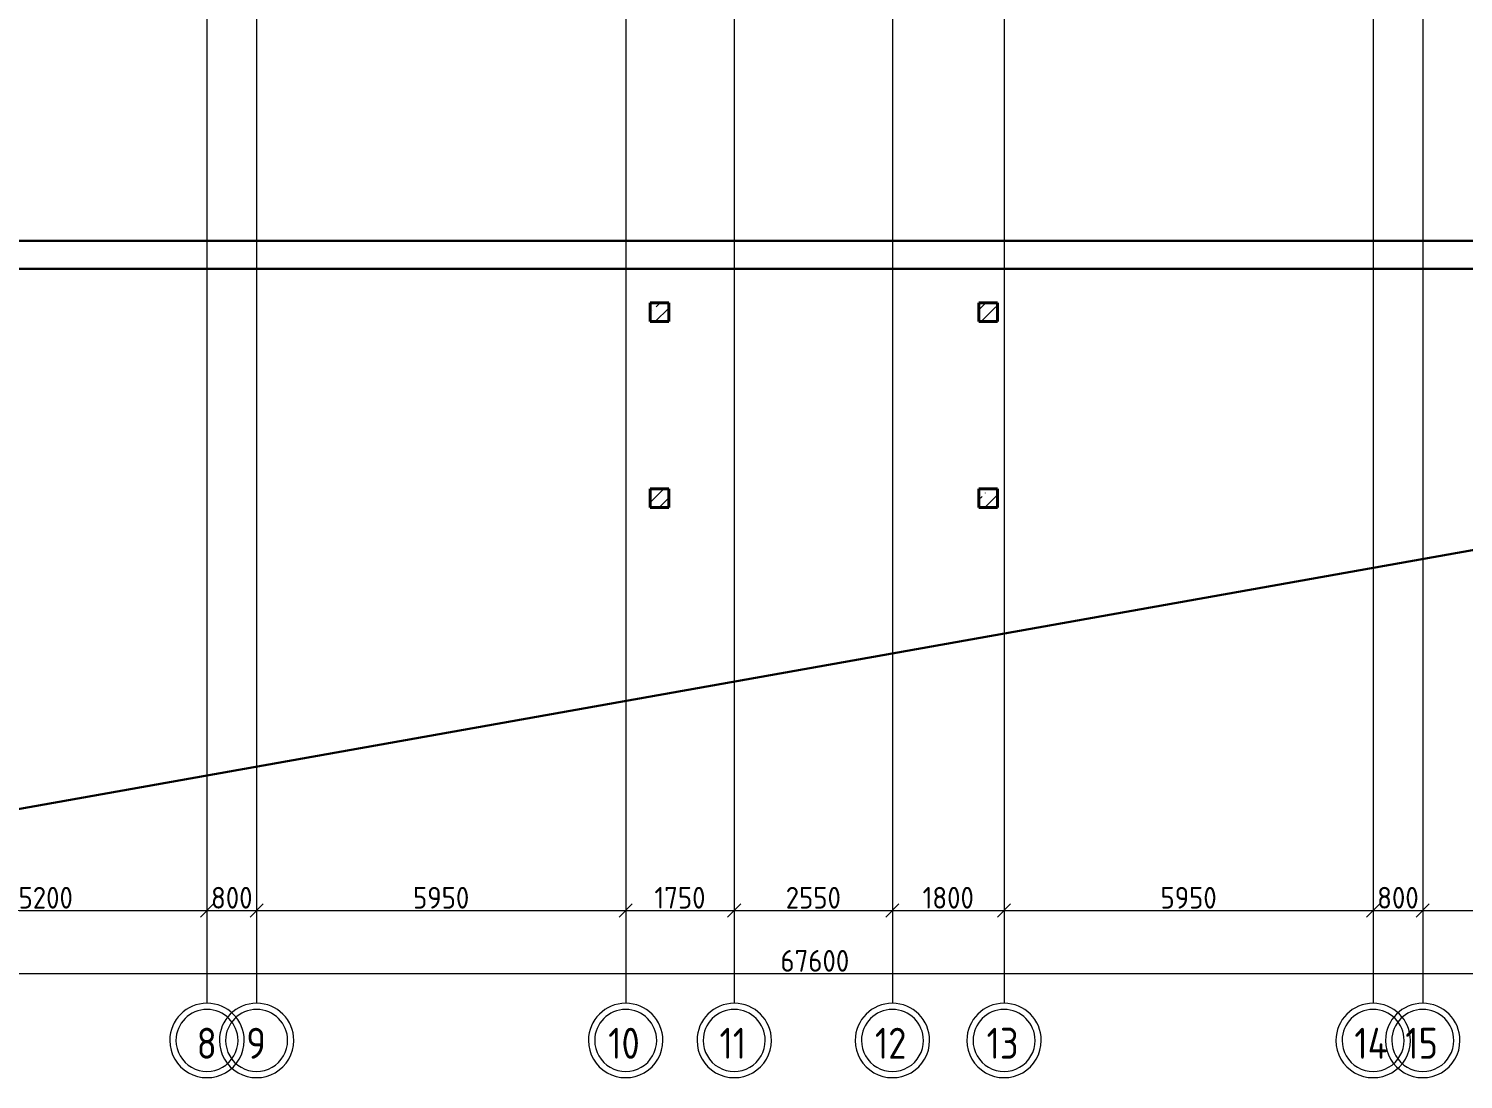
# Model space of a CAD drawing. Header units: millimetres. Extents: x -695119 to 412940, y -249585 to 622758.
# Drawn here: x -320813 to -297685, y 497903 to 514850 of the extents above; entities that cross this region are included whole.
import ezdxf

# ---------------------------------------------------------------- set-up
doc = ezdxf.new("R2010")
doc.units = ezdxf.units.MM
doc.linetypes.add('ADSK_Линия сетки', pattern=[25, 20, -2.5, 0, -2.5])
for name, color, linetype, lineweight in [('_Схема', 5, 'Continuous', 30), ('Несущие колонны', 252, 'Continuous', 18), ('Оси', 252, 'Continuous', 9), ('Размеры', 7, 'Continuous', 9), ('Стены разрез', 7, 'Continuous', 30)]:
    doc.layers.add(name, color=color, linetype=linetype, lineweight=lineweight)
doc.styles.add('GOST Common', font='', dxfattribs={"width": 0.9, "height": 500})
doc.styles.add('ISOCPEUR', font='isocpeur.ttf', dxfattribs={"width": 0.9, "height": 350})
doc.styles.get('GOST Common').set_extended_font_data('GOST type B')
doc.dimstyles.new('ADSK_Основной_3_5_мм', dxfattribs={"dimscale": 304.8, "dimtxt": 348.593412, "dimasz": 0.695866, "dimexe": 0.492126, "dimexo": 0.492126, "dimgap": 0.098425, "dimtad": 1, "dimdec": 0, "dimdsep": 46, "dimtxsty": 'ISOCPEUR', "dimblk1": 'OBLIQUE', "dimblk2": 'OBLIQUE', "dimsah": 1, "dimcen": 0.09, "dimdle": 0.492126, "dimazin": 0, "dimtfac": 1, "dimtdec": 4, "dimtix": 1, "dimtmove": 0, "dimatfit": 3, "dimfxl": 1, "dimtvp": 1, "dimtolj": 1, "dimtzin": 0, "dimlwd": 18, "dimlwe": 18, "dimarcsym": 2})

# ---------------------------------------------------------------- blocks, each defined once
blk = doc.blocks.new('ADSK_КолоннаЖБ_Прямоугольная1 - 300x300 мм-2073501-План подвала смеж')
at = {"layer": 'Несущие колонны', "lineweight": 9}
h = blk.add_hatch(dxfattribs=at)
h.set_pattern_fill('FP_3', color=256, style=0, pattern_type=2)
h.set_pattern_definition([(45, (-3259.02, 21389.73), (-224.5064, 224.5064), []), (45, (-3034.52, 21389.73), (-224.5064, 224.5064), [396.875, -79.375, 3.353, -76.022])])
h.paths.add_polyline_path([(150, -150), (150, 150), (-150, 150), (-150, -150)])
at = {"layer": 'Несущие колонны', "lineweight": 40}
for p, q in [((-150, -150), (-150, 150)), ((-150, 150), (150, 150)), ((150, 150), (-150, 150)), ((-150, 150), (-150, -150)), ((150, 150), (150, -150)), ((150, -150), (150, 150)), ((150, -150), (-150, -150)), ((-150, -150), (150, -150))]:
    blk.add_line(p, q, dxfattribs=at)
blk = doc.blocks.new('ADSK_КолоннаЖБ_Прямоугольная1 - 300x300 мм-2073503-План подвала смеж')
at = {"layer": 'Несущие колонны', "lineweight": 9}
h = blk.add_hatch(dxfattribs=at)
h.set_pattern_fill('FP_12', color=256, style=0, pattern_type=2)
h.set_pattern_definition([(225, (-2040.98, -21389.73), (224.5064, -224.5064), []), (225, (-2265.48, -21389.73), (224.5064, -224.5064), [396.875, -79.375, 3.353, -76.022])])
h.paths.add_polyline_path([(-150, 150), (-150, -150), (150, -150), (150, 150)])
at = {"layer": 'Несущие колонны', "lineweight": 40}
for p, q in [((150, 150), (-150, 150)), ((-150, 150), (-150, -150)), ((-150, 150), (150, 150)), ((-150, -150), (-150, 150)), ((150, -150), (150, 150)), ((150, 150), (150, -150)), ((-150, -150), (150, -150)), ((150, -150), (-150, -150))]:
    blk.add_line(p, q, dxfattribs=at)
blk = doc.blocks.new('ADSK_КолоннаЖБ_Прямоугольная1 - 300x300 мм-V1-План подвала смеж')
at = {"layer": 'Несущие колонны', "lineweight": 9}
h = blk.add_hatch(dxfattribs=at)
h.set_pattern_fill('FP_13', color=256, style=0, pattern_type=2)
h.set_pattern_definition([(45, (-3259.02, 24389.73), (-224.5064, 224.5064), []), (45, (-3034.52, 24389.73), (-224.5064, 224.5064), [396.875, -79.375, 3.353, -76.022])])
h.paths.add_polyline_path([(150, -150), (150, 150), (-150, 150), (-150, -150)])
at = {"layer": 'Несущие колонны', "lineweight": 40}
for p, q in [((-150, -150), (-150, 150)), ((-150, 150), (150, 150)), ((150, 150), (-150, 150)), ((-150, 150), (-150, -150)), ((150, 150), (150, -150)), ((150, -150), (150, 150)), ((150, -150), (-150, -150)), ((-150, -150), (150, -150))]:
    blk.add_line(p, q, dxfattribs=at)
blk = doc.blocks.new('ADSK_КолоннаЖБ_Прямоугольная1 - 300x300 мм-V2-План подвала смеж')
at = {"layer": 'Несущие колонны', "lineweight": 9}
h = blk.add_hatch(dxfattribs=at)
h.set_pattern_fill('FP_14', color=256, style=0, pattern_type=2)
h.set_pattern_definition([(225, (-2040.98, -24389.73), (224.5064, -224.5064), []), (225, (-2265.48, -24389.73), (224.5064, -224.5064), [396.875, -79.375, 3.353, -76.022])])
h.paths.add_polyline_path([(-150, 150), (-150, -150), (150, -150), (150, 150)])
at = {"layer": 'Несущие колонны', "lineweight": 40}
for p, q in [((150, 150), (-150, 150)), ((-150, 150), (-150, -150)), ((-150, 150), (150, 150)), ((-150, -150), (-150, 150)), ((150, -150), (150, 150)), ((150, 150), (150, -150)), ((-150, -150), (150, -150)), ((150, -150), (-150, -150))]:
    blk.add_line(p, q, dxfattribs=at)
blk = doc.blocks.new('Ось сетки - Круг_Ø12 мм 2-461932-План подвала смеж')
at = {"layer": 'Оси', "lineweight": 20}
for radius, start, end in [(6, 360, 180), (5, 360, 180), (6, 180, 360), (5, 180, 360)]:
    blk.add_arc((0, 0), radius, start, end, dxfattribs=at)
blk = doc.blocks.new('_Oblique')
at = {"color": 0, "linetype": 'ByBlock', "lineweight": -2}
blk.add_line((-0.5, -0.5), (0.5, 0.5), dxfattribs=at)
blk = doc.blocks.new('*D622')
at = {"layer": 'Defpoints', "color": 0, "transparency": 16777216}
for p in [(-341939, 499709), (-274339, 499709), (-274339, 499609)]:
    blk.add_point(p, dxfattribs=at)
at = {"layer": 'Размеры', "color": 0, "lineweight": 18, "transparency": 16777216}
for p, q in [((-342089, 499609), (-274189, 499609)), ((-341939, 499559), (-341939, 499459)), ((-274339, 499559), (-274339, 499459))]:
    blk.add_line(p, q, dxfattribs=at)
at = {"layer": 'Размеры', "color": 0, "lineweight": 18, "transparency": 16777216, "xscale": 212.1, "yscale": 212.1, "zscale": 212.1, "rotation": 180}
blk.add_blockref('_Oblique', (-341939, 499609), dxfattribs=at)
at = {"layer": 'Размеры', "color": 0, "lineweight": 18, "transparency": 16777216, "xscale": 212.1, "yscale": 212.1, "zscale": 212.1}
blk.add_blockref('_Oblique', (-274339, 499609), dxfattribs=at)
at = {"layer": 'Размеры', "color": 0, "lineweight": 20, "transparency": 16777216, "insert": (-308139, 499814), "char_height": 350, "width": 1324.48, "attachment_point": 5, "style": 'ISOCPEUR'}
blk.add_mtext('\\A1;67600', dxfattribs=at)
blk = doc.blocks.new('*D627')
at = {"layer": 'Defpoints', "color": 0, "transparency": 16777216}
for p in [(-323139, 500727), (-317939, 500727), (-317939, 500627)]:
    blk.add_point(p, dxfattribs=at)
at = {"layer": 'Размеры', "color": 0, "lineweight": 18, "transparency": 16777216}
for p, q in [((-323289, 500627), (-317789, 500627)), ((-323139, 500577), (-323139, 500477)), ((-317939, 500577), (-317939, 500477))]:
    blk.add_line(p, q, dxfattribs=at)
at = {"layer": 'Размеры', "color": 0, "lineweight": 18, "transparency": 16777216, "xscale": 212.1, "yscale": 212.1, "zscale": 212.1, "rotation": 180}
blk.add_blockref('_Oblique', (-323139, 500627), dxfattribs=at)
at = {"layer": 'Размеры', "color": 0, "lineweight": 18, "transparency": 16777216, "xscale": 212.1, "yscale": 212.1, "zscale": 212.1}
blk.add_blockref('_Oblique', (-317939, 500627), dxfattribs=at)
at = {"layer": 'Размеры', "color": 0, "lineweight": 20, "transparency": 16777216, "insert": (-320539, 500832), "char_height": 350, "width": 1059.58, "attachment_point": 5, "style": 'ISOCPEUR'}
blk.add_mtext('\\A1;5200', dxfattribs=at)
blk = doc.blocks.new('*D628')
at = {"layer": 'Defpoints', "color": 0, "transparency": 16777216}
for p in [(-317939, 500727), (-317139, 500727), (-317139, 500627)]:
    blk.add_point(p, dxfattribs=at)
at = {"layer": 'Размеры', "color": 0, "lineweight": 18, "transparency": 16777216}
for p, q in [((-318089, 500627), (-316989, 500627)), ((-317939, 500577), (-317939, 500477)), ((-317139, 500577), (-317139, 500477))]:
    blk.add_line(p, q, dxfattribs=at)
at = {"layer": 'Размеры', "color": 0, "lineweight": 18, "transparency": 16777216, "xscale": 212.1, "yscale": 212.1, "zscale": 212.1, "rotation": 180}
blk.add_blockref('_Oblique', (-317939, 500627), dxfattribs=at)
at = {"layer": 'Размеры', "color": 0, "lineweight": 18, "transparency": 16777216, "xscale": 212.1, "yscale": 212.1, "zscale": 212.1}
blk.add_blockref('_Oblique', (-317139, 500627), dxfattribs=at)
at = {"layer": 'Размеры', "color": 0, "lineweight": 20, "transparency": 16777216, "insert": (-317539, 500832), "char_height": 350, "width": 794.69, "attachment_point": 5, "style": 'ISOCPEUR'}
blk.add_mtext('\\A1;800', dxfattribs=at)
blk = doc.blocks.new('*D629')
at = {"layer": 'Defpoints', "color": 0, "transparency": 16777216}
for p in [(-317139, 500727), (-311189, 500727), (-311189, 500627)]:
    blk.add_point(p, dxfattribs=at)
at = {"layer": 'Размеры', "color": 0, "lineweight": 18, "transparency": 16777216}
for p, q in [((-317289, 500627), (-311039, 500627)), ((-317139, 500577), (-317139, 500477)), ((-311189, 500577), (-311189, 500477))]:
    blk.add_line(p, q, dxfattribs=at)
at = {"layer": 'Размеры', "color": 0, "lineweight": 18, "transparency": 16777216, "xscale": 212.1, "yscale": 212.1, "zscale": 212.1, "rotation": 180}
blk.add_blockref('_Oblique', (-317139, 500627), dxfattribs=at)
at = {"layer": 'Размеры', "color": 0, "lineweight": 18, "transparency": 16777216, "xscale": 212.1, "yscale": 212.1, "zscale": 212.1}
blk.add_blockref('_Oblique', (-311189, 500627), dxfattribs=at)
at = {"layer": 'Размеры', "color": 0, "lineweight": 20, "transparency": 16777216, "insert": (-314164, 500832), "char_height": 350, "width": 1059.58, "attachment_point": 5, "style": 'ISOCPEUR'}
blk.add_mtext('\\A1;5950', dxfattribs=at)
blk = doc.blocks.new('*D630')
at = {"layer": 'Defpoints', "color": 0, "transparency": 16777216}
for p in [(-311189, 500727), (-309439, 500727), (-309439, 500627)]:
    blk.add_point(p, dxfattribs=at)
at = {"layer": 'Размеры', "color": 0, "lineweight": 18, "transparency": 16777216}
for p, q in [((-311339, 500627), (-309289, 500627)), ((-311189, 500577), (-311189, 500477)), ((-309439, 500577), (-309439, 500477))]:
    blk.add_line(p, q, dxfattribs=at)
at = {"layer": 'Размеры', "color": 0, "lineweight": 18, "transparency": 16777216, "xscale": 212.1, "yscale": 212.1, "zscale": 212.1, "rotation": 180}
blk.add_blockref('_Oblique', (-311189, 500627), dxfattribs=at)
at = {"layer": 'Размеры', "color": 0, "lineweight": 18, "transparency": 16777216, "xscale": 212.1, "yscale": 212.1, "zscale": 212.1}
blk.add_blockref('_Oblique', (-309439, 500627), dxfattribs=at)
at = {"layer": 'Размеры', "color": 0, "lineweight": 20, "transparency": 16777216, "insert": (-310314, 500832), "char_height": 350, "width": 980.83, "attachment_point": 5, "style": 'ISOCPEUR'}
blk.add_mtext('\\A1;1750', dxfattribs=at)
blk = doc.blocks.new('*D631')
at = {"layer": 'Defpoints', "color": 0, "transparency": 16777216}
for p in [(-309439, 500727), (-306889, 500727), (-306889, 500627)]:
    blk.add_point(p, dxfattribs=at)
at = {"layer": 'Размеры', "color": 0, "lineweight": 18, "transparency": 16777216}
for p, q in [((-309589, 500627), (-306739, 500627)), ((-309439, 500577), (-309439, 500477)), ((-306889, 500577), (-306889, 500477))]:
    blk.add_line(p, q, dxfattribs=at)
at = {"layer": 'Размеры', "color": 0, "lineweight": 18, "transparency": 16777216, "xscale": 212.1, "yscale": 212.1, "zscale": 212.1, "rotation": 180}
blk.add_blockref('_Oblique', (-309439, 500627), dxfattribs=at)
at = {"layer": 'Размеры', "color": 0, "lineweight": 18, "transparency": 16777216, "xscale": 212.1, "yscale": 212.1, "zscale": 212.1}
blk.add_blockref('_Oblique', (-306889, 500627), dxfattribs=at)
at = {"layer": 'Размеры', "color": 0, "lineweight": 20, "transparency": 16777216, "insert": (-308164, 500832), "char_height": 350, "width": 1059.58, "attachment_point": 5, "style": 'ISOCPEUR'}
blk.add_mtext('\\A1;2550', dxfattribs=at)
blk = doc.blocks.new('*D632')
at = {"layer": 'Defpoints', "color": 0, "transparency": 16777216}
for p in [(-306889, 500727), (-305089, 500727), (-305089, 500627)]:
    blk.add_point(p, dxfattribs=at)
at = {"layer": 'Размеры', "color": 0, "lineweight": 18, "transparency": 16777216}
for p, q in [((-307039, 500627), (-304939, 500627)), ((-306889, 500577), (-306889, 500477)), ((-305089, 500577), (-305089, 500477))]:
    blk.add_line(p, q, dxfattribs=at)
at = {"layer": 'Размеры', "color": 0, "lineweight": 18, "transparency": 16777216, "xscale": 212.1, "yscale": 212.1, "zscale": 212.1, "rotation": 180}
blk.add_blockref('_Oblique', (-306889, 500627), dxfattribs=at)
at = {"layer": 'Размеры', "color": 0, "lineweight": 18, "transparency": 16777216, "xscale": 212.1, "yscale": 212.1, "zscale": 212.1}
blk.add_blockref('_Oblique', (-305089, 500627), dxfattribs=at)
at = {"layer": 'Размеры', "color": 0, "lineweight": 20, "transparency": 16777216, "insert": (-305989, 500832), "char_height": 350, "width": 980.83, "attachment_point": 5, "style": 'ISOCPEUR'}
blk.add_mtext('\\A1;1800', dxfattribs=at)
blk = doc.blocks.new('*D633')
at = {"layer": 'Defpoints', "color": 0, "transparency": 16777216}
for p in [(-305089, 500727), (-299139, 500727), (-299139, 500627)]:
    blk.add_point(p, dxfattribs=at)
at = {"layer": 'Размеры', "color": 0, "lineweight": 18, "transparency": 16777216}
for p, q in [((-305239, 500627), (-298989, 500627)), ((-305089, 500577), (-305089, 500477)), ((-299139, 500577), (-299139, 500477))]:
    blk.add_line(p, q, dxfattribs=at)
at = {"layer": 'Размеры', "color": 0, "lineweight": 18, "transparency": 16777216, "xscale": 212.1, "yscale": 212.1, "zscale": 212.1, "rotation": 180}
blk.add_blockref('_Oblique', (-305089, 500627), dxfattribs=at)
at = {"layer": 'Размеры', "color": 0, "lineweight": 18, "transparency": 16777216, "xscale": 212.1, "yscale": 212.1, "zscale": 212.1}
blk.add_blockref('_Oblique', (-299139, 500627), dxfattribs=at)
at = {"layer": 'Размеры', "color": 0, "lineweight": 20, "transparency": 16777216, "insert": (-302114, 500832), "char_height": 350, "width": 1059.58, "attachment_point": 5, "style": 'ISOCPEUR'}
blk.add_mtext('\\A1;5950', dxfattribs=at)
blk = doc.blocks.new('*D634')
at = {"layer": 'Defpoints', "color": 0, "transparency": 16777216}
for p in [(-299139, 500727), (-298339, 500727), (-298339, 500627)]:
    blk.add_point(p, dxfattribs=at)
at = {"layer": 'Размеры', "color": 0, "lineweight": 18, "transparency": 16777216}
for p, q in [((-299289, 500627), (-298189, 500627)), ((-299139, 500577), (-299139, 500477)), ((-298339, 500577), (-298339, 500477))]:
    blk.add_line(p, q, dxfattribs=at)
at = {"layer": 'Размеры', "color": 0, "lineweight": 18, "transparency": 16777216, "xscale": 212.1, "yscale": 212.1, "zscale": 212.1, "rotation": 180}
blk.add_blockref('_Oblique', (-299139, 500627), dxfattribs=at)
at = {"layer": 'Размеры', "color": 0, "lineweight": 18, "transparency": 16777216, "xscale": 212.1, "yscale": 212.1, "zscale": 212.1}
blk.add_blockref('_Oblique', (-298339, 500627), dxfattribs=at)
at = {"layer": 'Размеры', "color": 0, "lineweight": 20, "transparency": 16777216, "insert": (-298739, 500832), "char_height": 350, "width": 794.69, "attachment_point": 5, "style": 'ISOCPEUR'}
blk.add_mtext('\\A1;800', dxfattribs=at)
blk = doc.blocks.new('*D635')
at = {"layer": 'Defpoints', "color": 0, "transparency": 16777216}
for p in [(-298339, 500727), (-293139, 500727), (-293139, 500627)]:
    blk.add_point(p, dxfattribs=at)
at = {"layer": 'Размеры', "color": 0, "lineweight": 18, "transparency": 16777216}
for p, q in [((-298489, 500627), (-292989, 500627)), ((-298339, 500577), (-298339, 500477)), ((-293139, 500577), (-293139, 500477))]:
    blk.add_line(p, q, dxfattribs=at)
at = {"layer": 'Размеры', "color": 0, "lineweight": 18, "transparency": 16777216, "xscale": 212.1, "yscale": 212.1, "zscale": 212.1, "rotation": 180}
blk.add_blockref('_Oblique', (-298339, 500627), dxfattribs=at)
at = {"layer": 'Размеры', "color": 0, "lineweight": 18, "transparency": 16777216, "xscale": 212.1, "yscale": 212.1, "zscale": 212.1}
blk.add_blockref('_Oblique', (-293139, 500627), dxfattribs=at)
at = {"layer": 'Размеры', "color": 0, "lineweight": 20, "transparency": 16777216, "insert": (-295739, 500832), "char_height": 350, "width": 1059.58, "attachment_point": 5, "style": 'ISOCPEUR'}
blk.add_mtext('\\A1;5200', dxfattribs=at)

msp = doc.modelspace()

# ---------------------------------------------------------------- linework, layer by layer
at = {"layer": '_Схема', "color": 5}
msp.add_line((198461.879, 594771.226), (-341938.82, 498529.94), dxfattribs=at)
at = {"layer": 'Оси', "linetype": 'ADSK_Линия сетки'}
for p, q in [((-311188.82, 565399.361), (-311188.82, 499129.94)), ((-309438.82, 565399.361), (-309438.82, 499129.94)), ((-306888.82, 565399.361), (-306888.82, 499129.94)), ((-305088.82, 565399.361), (-305088.82, 499129.94)), ((-299138.82, 565399.361), (-299138.82, 499129.94)), ((-317938.82, 528525.625), (-317938.82, 499129.94)), ((-317138.82, 528525.625), (-317138.82, 499129.94)), ((-298338.82, 528525.625), (-298338.82, 499129.94)), ((-272071.526, 511425.625), (-349011.098, 511425.625))]:
    msp.add_line(p, q, dxfattribs=at)
at = {"layer": 'Стены разрез'}
for p, q in [((-291533.82, 511425.625), (-341938.82, 511425.625)), ((-342388.82, 510975.625), (-273888.82, 510975.625))]:
    msp.add_line(p, q, dxfattribs=at)

# ---------------------------------------------------------------- block references
at = {"layer": 'Несущие колонны', "rotation": 180}
for name, p in [('ADSK_КолоннаЖБ_Прямоугольная1 - 300x300 мм-2073503-План подвала смеж', (-310643.82, 510275.625)), ('ADSK_КолоннаЖБ_Прямоугольная1 - 300x300 мм-V2-План подвала смеж', (-310643.82, 507275.625))]:
    msp.add_blockref(name, p, dxfattribs=at)
at = {"layer": 'Несущие колонны'}
for name, p in [('ADSK_КолоннаЖБ_Прямоугольная1 - 300x300 мм-2073501-План подвала смеж', (-305343.82, 510275.625)), ('ADSK_КолоннаЖБ_Прямоугольная1 - 300x300 мм-V1-План подвала смеж', (-305343.82, 507275.625))]:
    msp.add_blockref(name, p, dxfattribs=at)
at = {"layer": 'Оси', "lineweight": 20, "xscale": 99.99999999999993, "yscale": 99.99999999999993, "zscale": 99.99999999999993, "rotation": 180}
for p in [(-317938.82, 498529.94), (-317138.82, 498529.94), (-311188.82, 498529.94), (-309438.82, 498529.94), (-306888.82, 498529.94), (-305088.82, 498529.94), (-299138.82, 498529.94), (-298338.82, 498529.94)]:
    msp.add_blockref('Ось сетки - Круг_Ø12 мм 2-461932-План подвала смеж', p, dxfattribs=at)

# ---------------------------------------------------------------- texts
at = {"layer": 'Оси', "char_height": 500, "attachment_point": 1, "style": 'GOST Common'}
for s, insert, width in [('\\fGOST Common|b0|i0|c204|p34|;\\W.9;8', (-318104.94, 498734.552), 389.62012), ('\\fGOST Common|b0|i0|c204|p34|;\\W.9;9', (-317304.94, 498734.552), 389.62012), ('10', (-311471.04, 498734.552), 671.01244), ('11', (-309676.49, 498734.552), 562.78462), ('12', (-307171.04, 498734.552), 671.01244), ('13', (-305371.04, 498734.552), 671.01244), ('14', (-299441.74, 498734.552), 721.51875), ('15', (-298621.04, 498734.552), 671.01244)]:
    msp.add_mtext(s, dxfattribs=dict(at, insert=insert, width=width))

# ---------------------------------------------------------------- dimensions: what is measured, and where the dimension line sits
at = {"layer": 'Размеры', "lineweight": 20}
for base, p1, p2, override, picture, middle in [((-317938.82, 500627.284), (-323138.82, 500727.268), (-317938.82, 500727.268), {"dimpost": '<>', "dimfxl": 5200}, '*D627', (-320538.82, 500832.284)), ((-317138.82, 500627.284), (-317938.82, 500727.268), (-317138.82, 500727.268), {"dimpost": '<>', "dimfxl": 800}, '*D628', (-317538.82, 500832.284)), ((-311188.82, 500627.284), (-317138.82, 500727.268), (-311188.82, 500727.268), {"dimpost": '<>', "dimfxl": 5950}, '*D629', (-314163.82, 500832.284)), ((-309438.82, 500627.284), (-311188.82, 500727.268), (-309438.82, 500727.268), {"dimpost": '<>', "dimfxl": 1750}, '*D630', (-310313.82, 500832.284)), ((-306888.82, 500627.284), (-309438.82, 500727.268), (-306888.82, 500727.268), {"dimpost": '<>', "dimfxl": 2550}, '*D631', (-308163.82, 500832.284)), ((-305088.82, 500627.284), (-306888.82, 500727.268), (-305088.82, 500727.268), {"dimpost": '<>', "dimfxl": 1800}, '*D632', (-305988.82, 500832.284)), ((-299138.82, 500627.284), (-305088.82, 500727.268), (-299138.82, 500727.268), {"dimpost": '<>', "dimfxl": 5950}, '*D633', (-302113.82, 500832.284)), ((-298338.82, 500627.284), (-299138.82, 500727.268), (-298338.82, 500727.268), {"dimpost": '<>', "dimfxl": 800}, '*D634', (-298738.82, 500832.284)), ((-293138.82, 500627.284), (-298338.82, 500727.268), (-293138.82, 500727.268), {"dimpost": '<>', "dimfxl": 5200}, '*D635', (-295738.82, 500832.284)), ((-274338.82, 499609.041), (-341938.82, 499709.026), (-274338.82, 499709.026), {"dimpost": '<>', "dimfxl": 67600}, '*D622', (-308138.82, 499814.041))]:
    dim = msp.add_linear_dim(base=base, p1=p1, p2=p2, dimstyle='ADSK_Основной_3_5_мм', override=override, dxfattribs=at)
    dim.commit()
    dim.dimension.update_dxf_attribs({"geometry": picture, "text_midpoint": middle})

doc.saveas('drawing.dxf')
